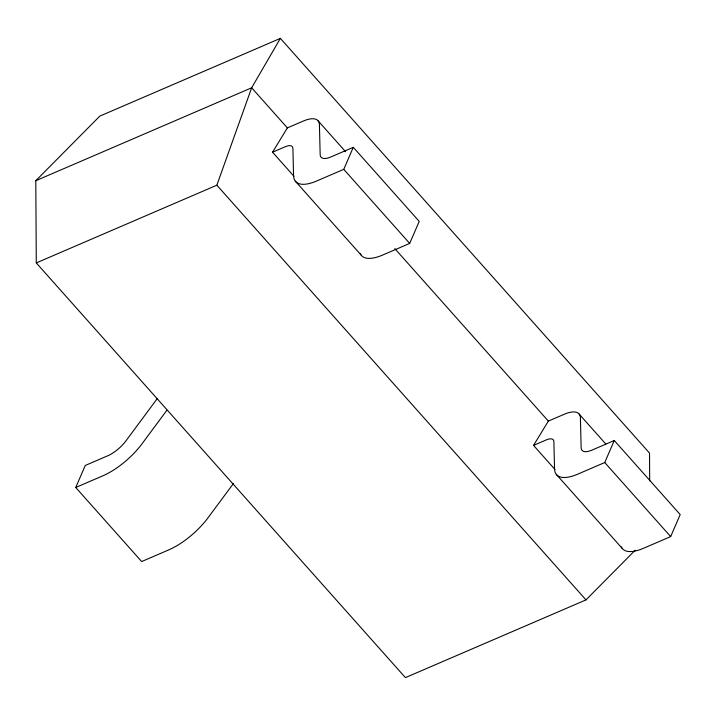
<?xml version="1.0" encoding="UTF-8"?>
<svg xmlns="http://www.w3.org/2000/svg" width="716" height="716" viewBox="0 0 716 716"><rect width="100%" height="100%" fill="white"/><g stroke="black" fill="none" stroke-linecap="round" stroke-linejoin="round"><path stroke-width="1.07" d="M635.164 550.255L585.983 599.892L405.417 677.622L36.283 262.924L216.85 185.193L251.656 87.791L280.377 38.378L649.519 453.076L649.68 480.848M233.488 483.425L208.052 517.749A45.573 17.909 -41.7 0 1 168.681 549.924L141.67 561.559L75.735 487.489L85.267 465.463L107.624 455.841A21.185 8.324 -41.7 0 0 125.926 440.886L157.35 398.472M294.034 176.342L272.545 152.213L285.308 146.717A14.92 5.862 -41.7 0 1 292.898 148.436L293.569 175.715A45.573 17.909 -41.7 0 0 316.74 180.969L343.761 169.343L353.283 147.317L419.218 221.387L409.686 243.413L382.675 255.039A45.573 17.909 -41.7 0 1 360.318 253.688M555.016 469.535L533.527 445.397L546.29 439.91A14.92 5.862 -41.7 0 1 553.88 441.629L554.551 468.908A45.573 17.909 -41.7 0 0 577.722 474.162L604.743 462.536L614.265 440.51L680.2 514.58L670.668 536.597L643.657 548.232A45.573 17.909 -41.7 0 1 621.3 546.881M272.545 152.213L287.376 127.904L303.271 121.067A31.773 12.485 -41.7 0 1 319.425 124.727L320.159 154.495A21.185 8.324 -41.7 0 0 330.935 156.938L353.283 147.317M533.527 445.397L548.358 421.098L564.253 414.26A31.773 12.485 -41.7 0 1 580.408 417.92L581.141 447.688A21.185 8.324 -41.7 0 0 591.917 450.131L614.265 440.51M166.9 410.241L142.117 443.678A45.573 17.909 -41.7 0 1 102.746 475.863L75.735 487.489M36.283 262.924L35.8 180.709L99.81 116.108L280.377 38.378M35.8 180.709L251.656 87.791L287.376 127.904M318.208 120.932L345.613 151.72M579.19 414.116L605.861 444.081M343.761 169.343L409.686 243.413M604.743 462.536L670.668 536.597M394.838 248.631L548.358 421.098M295.314 181.166L361.249 255.236M556.296 474.359L622.231 548.42M216.85 185.193L585.983 599.892"/></g></svg>
